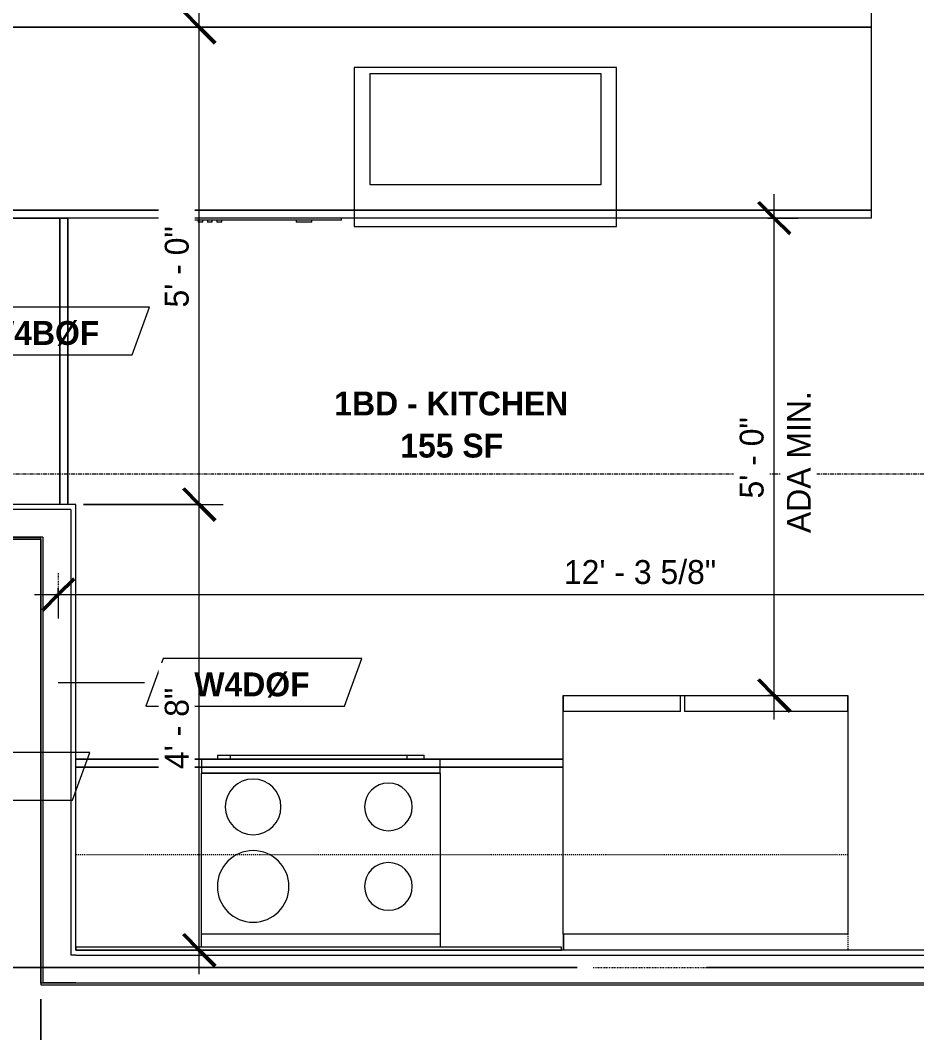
# Model space of a CAD drawing. Header units: inches. Extents: x -4058 to -1781, y 9814 to 12264.
# Drawn here: x -3749.9 to -3637.2, y 11777 to 11904.2 of the extents above; entities that cross this region are included whole.
import ezdxf

# ---------------------------------------------------------------- set-up
doc = ezdxf.new("R2010")
doc.units = ezdxf.units.IN
doc.header["$MEASUREMENT"] = 0
for name, pattern in [('Dash', [0.25, 0.125, -0.125]), ('Dash 3_32_', [0.1875, 0.09375, -0.09375]), ('Grid Line 1_2_', [0.875, 0.5, -0.125, 0.125, -0.125])]:
    doc.linetypes.add(name, pattern=pattern)
for name, color, linetype, lineweight in [('0-1', 7, 'Continuous', 5), ('A-ANNO-DIMS', 211, 'Continuous', 9), ('A-ANNO-DIMS-32', 211, 'Continuous', 9), ('A-AREA-IDEN', 2, 'Continuous', 9), ('A-DETL-1', 90, 'Dash 3_32_', 9), ('A-WALL-1', 7, 'Continuous', 9), ('A-WALL-2', 113, 'Continuous', 9), ('A-WALL-IDEN', 211, 'Continuous', 9), ('P-SANR-FIXT', 6, 'Continuous', 9), ('Q-CASE', 31, 'Continuous', 9), ('Q-CASE-HDLN', 31, 'Dash', 9), ('Q-SPCQ', 91, 'Continuous', 9), ('S-GRID-1', 1, 'Grid Line 1_2_', 9)]:
    doc.layers.add(name, color=color, linetype=linetype, lineweight=lineweight)
doc.styles.add('Century Gothic', font='ufonts.com_century-gothic.ttf', dxfattribs={"height": 3})
doc.styles.add('Century Gothic_B_1', font='GOTHICB.TTF', dxfattribs={"height": 3})
doc.dimstyles.new('MARKETING_DIMENSION', dxfattribs={"dimscale": 12, "dimtxt": 3.132505, "dimasz": 0.333333, "dimexe": 0.25, "dimexo": 0.166667, "dimgap": 0.041667, "dimtad": 1, "dimdec": 4, "dimrnd": 0.0625, "dimzin": 3, "dimdsep": 46, "dimlunit": 4, "dimtxsty": 'Century Gothic', "dimblk1": 'OBLIQUE', "dimblk2": 'OBLIQUE', "dimsah": 1, "dimcen": 0.09, "dimdle": 0.25, "dimazin": 0, "dimtfac": 1, "dimtdec": 4, "dimtix": 1, "dimtmove": 0, "dimatfit": 3, "dimfxl": 1, "dimtvp": 1, "dimtfill": 1, "dimfrac": 2, "dimtolj": 1, "dimtzin": 0, "dimarcsym": 2})
doc.dimstyles.new('THE_DIMENSION_STRING', dxfattribs={"dimscale": 12, "dimtxt": 3.132505, "dimasz": 0.333333, "dimexe": 0.25, "dimexo": 0.166667, "dimgap": 0.041667, "dimtad": 1, "dimdec": 4, "dimrnd": 0.0625, "dimzin": 3, "dimdsep": 46, "dimlunit": 4, "dimtxsty": 'Century Gothic', "dimblk1": 'OBLIQUE', "dimblk2": 'OBLIQUE', "dimsah": 1, "dimcen": 0.09, "dimdle": 0.25, "dimazin": 0, "dimtfac": 1, "dimtdec": 4, "dimtix": 1, "dimtmove": 0, "dimatfit": 3, "dimfxl": 1, "dimtvp": 1, "dimtfill": 1, "dimfrac": 2, "dimtolj": 1, "dimtzin": 0, "dimarcsym": 2})
doc.dimstyles.new('THE_DIMENSION_STRING_4', dxfattribs={"dimscale": 12, "dimtxt": 3.132505, "dimasz": 0.333333, "dimexe": 0.25, "dimexo": 0.166667, "dimgap": 0.041667, "dimtad": 1, "dimdec": 4, "dimrnd": 0.0625, "dimzin": 3, "dimdsep": 46, "dimlunit": 4, "dimtxsty": 'Century Gothic', "dimblk1": 'OBLIQUE', "dimblk2": 'OBLIQUE', "dimsah": 1, "dimcen": 0.09, "dimdle": 0.25, "dimazin": 0, "dimtfac": 1, "dimtdec": 4, "dimtix": 1, "dimtmove": 0, "dimatfit": 3, "dimfxl": 1, "dimtvp": 1, "dimtfill": 1, "dimfrac": 2, "dimtolj": 1, "dimtzin": 0, "dimarcsym": 2})
doc.dimstyles.new('THE_DIMENSION_STRING_5', dxfattribs={"dimscale": 12, "dimtxt": 3.132505, "dimasz": 0.333333, "dimexe": 0.25, "dimexo": 0.166667, "dimgap": 0.041667, "dimtad": 1, "dimdec": 4, "dimrnd": 0.0625, "dimzin": 3, "dimdsep": 46, "dimlunit": 4, "dimtxsty": 'Century Gothic', "dimblk1": 'OBLIQUE', "dimblk2": 'OBLIQUE', "dimsah": 1, "dimcen": 0.09, "dimdle": 0.25, "dimazin": 0, "dimtfac": 1, "dimtdec": 4, "dimtix": 1, "dimtmove": 0, "dimatfit": 3, "dimfxl": 1, "dimtvp": 1, "dimtfill": 1, "dimfrac": 2, "dimtolj": 1, "dimtzin": 0, "dimarcsym": 2})

# ---------------------------------------------------------------- blocks, each defined once
blk = doc.blocks.new('CTR - 1st Phase - Common Walls_rvt-1-UNIT PLANS - 1ST FLOOR')
at = {"layer": 'A-WALL-1'}
for p, q in [((-3742.95, 11843.36), (-3823.82, 11843.36)), ((-3743.57, 11842.74), (-3823.82, 11842.74)), ((-3743.57, 11842.74), (-3743.57, 11839.24)), ((-3742.95, 11842.74), (-3742.95, 11843.36)), ((-3742.95, 11838.99), (-3742.95, 11842.74)), ((-3747.07, 11839.24), (-3823.82, 11839.24)), ((-3823.82, 11838.99), (-3747.32, 11838.99)), ((-3747.32, 11838.99), (-3747.32, 11782.99)), ((-3747.07, 11839.24), (-3747.07, 11838.99)), ((-3747.07, 11838.99), (-3747.07, 11783.24)), ((-3743.57, 11839.24), (-3743.57, 11838.99)), ((-3743.57, 11838.99), (-3743.57, 11786.74)), ((-3742.95, 11787.36), (-3742.95, 11838.99)), ((-3742.95, 11786.74), (-3743.57, 11786.74)), ((-3468.09, 11787.36), (-3742.95, 11787.36)), ((-3742.95, 11786.74), (-3467.46, 11786.74)), ((-3747.32, 11782.99), (-3747.07, 11782.99)), ((-3743.57, 11783.24), (-3747.07, 11783.24)), ((-3747.07, 11782.99), (-3742.95, 11782.99)), ((-3742.95, 11783.24), (-3743.57, 11783.24)), ((-3742.95, 11783.24), (-3465.71, 11783.24)), ((-3742.95, 11782.99), (-3203.32, 11782.99))]:
    blk.add_line(p, q, dxfattribs=at)
blk = doc.blocks.new('CTR - 1st Phase - Structure_rvt-1-UNIT PLANS - 1ST FLOOR')
at = {"layer": 'A-WALL-1'}
for p, q in [((-3747.32, 11839.19), (-3755.32, 11839.19)), ((-3747.32, 11783.19), (-3747.32, 11839.19)), ((-3211.32, 11783.19), (-3747.32, 11783.19))]:
    blk.add_line(p, q, dxfattribs=at)
blk = doc.blocks.new('Refrigerator_-_Side-by-Side_6047 - 36_ X 30_-1372843-UNIT PLANS - 1ST FLOOR')
at = {"layer": 'Q-SPCQ'}
for p, q in [((-17.88, 15.58), (17.87, 15.58)), ((-17.88, -14.42), (-17.88, 15.58)), ((-17.88, 15.58), (-3.13, 15.58)), ((-17.88, 15.58), (-17.88, 13.58)), ((-3.13, 13.58), (-3.13, 15.58)), ((-2.63, 15.58), (17.87, 15.58)), ((-2.63, 15.58), (-2.63, 13.58)), ((17.87, 15.58), (17.87, -14.42)), ((17.87, 13.58), (17.87, 15.58)), ((-3.13, 13.58), (-17.88, 13.58)), ((17.87, 13.58), (-2.63, 13.58)), ((17.87, -14.42), (-17.88, -14.42))]:
    blk.add_line(p, q, dxfattribs=at)
blk = doc.blocks.new('OD_CW_Base Cabinet - OD_CW_Base Cabinet-4185196-UNIT PLANS - 1ST FLOOR')
at = {"layer": 'Q-CASE'}
for p, q in [((0.74, 0), (125.74, 0)), ((0.74, -24), (0.74, 0)), ((125.74, 0), (125.74, -24)), ((125.74, -24), (0.74, -24))]:
    blk.add_line(p, q, dxfattribs=at)
blk = doc.blocks.new('Stainless Steel Farmhous Kitchen Sink - Stainless Steel Farmhous Kitchen Sink-4315883-UNIT PLANS - 1ST FLOOR')
at = {"layer": 'P-SANR-FIXT'}
for p, q in [((-33, 22.2), (-33, 2.25)), ((0, 22.2), (-33, 22.2)), ((0, 2.25), (0, 22.2)), ((-31, 3), (-31, 16.96)), ((-31, 16.96), (-2, 16.96)), ((-2, 16.96), (-2, 3)), ((-2, 3), (-31, 3)), ((-33, 2.25), (0, 2.25))]:
    blk.add_line(p, q, dxfattribs=at)
blk = doc.blocks.new('OD_CW_Base Cabinet - OD_CW_Base Cabinet-4185219-UNIT PLANS - 1ST FLOOR')
at = {"layer": 'Q-CASE'}
for p, q in [((36.74, 24), (0.74, 24)), ((36.74, 0), (36.74, 24)), ((0.74, 0), (36.74, 0))]:
    blk.add_line(p, q, dxfattribs=at)
blk = doc.blocks.new('OD_CW_Base Cabinet - OD_CW_Base Cabinet-4185240-UNIT PLANS - 1ST FLOOR')
at = {"layer": 'Q-CASE'}
for p, q in [((0.74, 24), (0.74, 22)), ((0.74, 0), (62.05, 0))]:
    blk.add_line(p, q, dxfattribs=at)
blk = doc.blocks.new('OD_CW_Upper Cabinet - OD_CW_Upper Cabinet-4185255-UNIT PLANS - 1ST FLOOR')
at = {"layer": 'Q-CASE-HDLN'}
for p, q in [((0.74, -24), (0.74, -12)), ((0.74, -12), (97.8, -12)), ((97.8, -12), (97.8, -24)), ((97.8, -24), (0.74, -24))]:
    blk.add_line(p, q, dxfattribs=at)
blk = doc.blocks.new('DIMBLOCK142-UNIT PLANS - 1ST FLOOR')
at = {"layer": 'A-ANNO-DIMS-32', "lineweight": 50}
for p, q in [((-3553.48, 11840.99), (-3555.48, 11842.99)), ((-3553.48, 11840.99), (-3551.48, 11838.99)), ((-3553.48, 11785.18), (-3555.48, 11787.18)), ((-3553.48, 11785.18), (-3551.48, 11783.18))]:
    blk.add_line(p, q, dxfattribs=at)
at = {"layer": 'A-ANNO-DIMS-32'}
for p, q in [((-3552.65, 11840.99), (-3556.48, 11840.99)), ((-3553.48, 11840.99), (-3553.48, 11782.18)), ((-3553.48, 11840.99), (-3552.65, 11840.99)), ((-3663.61, 11785.18), (-3550.48, 11785.18)), ((-3553.48, 11785.18), (-3663.61, 11785.18))]:
    blk.add_line(p, q, dxfattribs=at)
at = {"layer": 'A-ANNO-DIMS-32', "color": 0, "insert": (-3557.82, 11801.67), "char_height": 3, "width": 27.387, "attachment_point": 1, "rotation": 90, "line_spacing_factor": 0.984502, "style": 'Century Gothic', "bg_fill": 3, "box_fill_scale": 1.25, "bg_fill_color": 256, "bg_fill_true_color": 13158600, "bg_fill_transparency": 0}
blk.add_mtext('4\' - 7 13/16"', dxfattribs=at)
blk = doc.blocks.new('_Oblique')
at = {"color": 0, "linetype": 'ByBlock', "lineweight": -2}
blk.add_line((-0.5, -0.5), (0.5, 0.5), dxfattribs=at)
blk = doc.blocks.new('Wall Tag - Arch Wall-3956453-UNIT PLANS - 1ST FLOOR')
at = {"layer": 'A-WALL-IDEN'}
for p, q in [((-0.3561, 0.0937), (-0.4244, -0.0937)), ((0.4244, 0.0937), (-0.3561, 0.0937)), ((0.3561, -0.0937), (0.4244, 0.0937)), ((-0.4244, -0.0937), (0.3561, -0.0937))]:
    blk.add_line(p, q, dxfattribs=at)
blk = doc.blocks.new('DIMBLOCK723-UNIT PLANS - 1ST FLOOR')
at = {"layer": 'A-ANNO-DIMS-32'}
for p, q in [((-3597.52, 11838.99), (-3597.52, 11829.04)), ((-3597.52, 11832.04), (-3597.52, 11838.99)), ((-3745.14, 11832.86), (-3745.14, 11829.04)), ((-3745.14, 11832.04), (-3745.14, 11832.86)), ((-3748.14, 11832.04), (-3597.52, 11832.04))]:
    blk.add_line(p, q, dxfattribs=at)
at = {"layer": 'A-ANNO-DIMS-32', "lineweight": 50}
for p, q in [((-3745.14, 11832.04), (-3743.14, 11834.04)), ((-3597.52, 11832.04), (-3595.52, 11834.04)), ((-3745.14, 11832.04), (-3747.14, 11830.04)), ((-3597.52, 11832.04), (-3599.52, 11830.04))]:
    blk.add_line(p, q, dxfattribs=at)
at = {"layer": 'A-ANNO-DIMS-32', "color": 0, "insert": (-3681.57, 11836.38), "char_height": 3, "width": 24.5827, "attachment_point": 1, "line_spacing_factor": 0.984502, "style": 'Century Gothic', "bg_fill": 3, "box_fill_scale": 1.25, "bg_fill_color": 256, "bg_fill_true_color": 13158600, "bg_fill_transparency": 0}
blk.add_mtext('12\' - 3 5/8"', dxfattribs=at)
blk = doc.blocks.new('DIMBLOCK725-UNIT PLANS - 1ST FLOOR')
at = {"layer": 'A-ANNO-DIMS-32', "lineweight": 50}
for p, q in [((-3761.52, 11841.18), (-3763.52, 11843.18)), ((-3761.52, 11841.18), (-3759.52, 11839.18)), ((-3761.52, 11785.18), (-3763.52, 11787.18)), ((-3761.52, 11785.18), (-3759.52, 11783.18))]:
    blk.add_line(p, q, dxfattribs=at)
at = {"layer": 'A-ANNO-DIMS-32'}
for p, q in [((-3762.35, 11841.18), (-3758.52, 11841.18)), ((-3761.52, 11841.18), (-3762.35, 11841.18)), ((-3761.52, 11782.18), (-3761.52, 11841.18)), ((-3679.89, 11785.18), (-3764.52, 11785.18)), ((-3761.52, 11785.18), (-3679.89, 11785.18))]:
    blk.add_line(p, q, dxfattribs=at)
at = {"layer": 'A-ANNO-DIMS-32', "color": 0, "insert": (-3765.86, 11807.93), "char_height": 3, "width": 12.5897, "attachment_point": 1, "rotation": 90, "line_spacing_factor": 0.984502, "style": 'Century Gothic', "bg_fill": 3, "box_fill_scale": 1.25, "bg_fill_color": 256, "bg_fill_true_color": 13158600, "bg_fill_transparency": 0}
blk.add_mtext('4\' - 8"', dxfattribs=at)
blk = doc.blocks.new('DIMBLOCK1104-UNIT PLANS - 1ST FLOOR')
at = {"layer": 'A-ANNO-DIMS-32'}
for p, q in [((-3755.32, 11781.19), (-3755.32, 11761.92)), ((-3755.32, 11764.92), (-3755.32, 11781.19)), ((-3747.32, 11781.19), (-3747.32, 11761.92)), ((-3747.32, 11764.92), (-3747.32, 11781.19)), ((-3755.32, 11764.92), (-3744.32, 11764.92))]:
    blk.add_line(p, q, dxfattribs=at)
at = {"layer": 'A-ANNO-DIMS-32', "lineweight": 50}
for p, q in [((-3755.32, 11764.92), (-3753.32, 11766.92)), ((-3747.32, 11764.92), (-3745.32, 11766.92)), ((-3755.32, 11764.92), (-3757.32, 11762.92)), ((-3747.32, 11764.92), (-3749.32, 11762.92))]:
    blk.add_line(p, q, dxfattribs=at)
at = {"layer": 'A-ANNO-DIMS-32', "color": 0, "insert": (-3753.14, 11769.27), "char_height": 3, "width": 4.3557, "attachment_point": 1, "line_spacing_factor": 0.984502, "style": 'Century Gothic', "bg_fill": 3, "box_fill_scale": 1.25, "bg_fill_color": 256, "bg_fill_true_color": 13158600, "bg_fill_transparency": 0}
blk.add_mtext('8"', dxfattribs=at)
blk = doc.blocks.new('DIMBLOCK1422-UNIT PLANS - 1ST FLOOR')
at = {"layer": 'A-ANNO-DIMS-32'}
for p, q in [((-3655.12, 11816.36), (-3655.12, 11882.36)), ((-3655.95, 11879.36), (-3652.12, 11879.36)), ((-3655.12, 11879.36), (-3655.95, 11879.36)), ((-3655.95, 11819.36), (-3652.12, 11819.36)), ((-3655.12, 11819.36), (-3655.95, 11819.36))]:
    blk.add_line(p, q, dxfattribs=at)
at = {"layer": 'A-ANNO-DIMS-32', "lineweight": 50}
for p, q in [((-3655.12, 11879.36), (-3657.12, 11881.36)), ((-3655.12, 11879.36), (-3653.12, 11877.36)), ((-3655.12, 11819.36), (-3657.12, 11821.36)), ((-3655.12, 11819.36), (-3653.12, 11817.36))]:
    blk.add_line(p, q, dxfattribs=at)
at = {"layer": 'A-ANNO-DIMS-32', "color": 0, "insert": (-3653.54, 11839.77), "char_height": 3, "width": 23.0314, "attachment_point": 1, "rotation": 90, "line_spacing_factor": 0.984502, "style": 'Century Gothic', "bg_fill": 3, "box_fill_scale": 1.25, "bg_fill_color": 256, "bg_fill_true_color": 13158600, "bg_fill_transparency": 0}
blk.add_mtext('ADA MIN.', dxfattribs=at)
at = {"layer": 'A-ANNO-DIMS-32', "color": 0, "insert": (-3659.47, 11844.12), "char_height": 3, "width": 12.5897, "attachment_point": 1, "rotation": 90, "line_spacing_factor": 0.984502, "style": 'Century Gothic', "bg_fill": 3, "box_fill_scale": 1.25, "bg_fill_color": 256, "bg_fill_true_color": 13158600, "bg_fill_transparency": 0}
blk.add_mtext('5\' - 0"', dxfattribs=at)
blk = doc.blocks.new('DIMBLOCK1425-UNIT PLANS - 1ST FLOOR')
at = {"layer": 'A-ANNO-DIMS-32', "lineweight": 50}
for p, q in [((-3727.41, 11843.36), (-3729.41, 11845.36)), ((-3727.41, 11843.36), (-3725.41, 11841.36)), ((-3727.41, 11787.36), (-3729.41, 11789.36)), ((-3727.41, 11787.36), (-3725.41, 11785.36))]:
    blk.add_line(p, q, dxfattribs=at)
at = {"layer": 'A-ANNO-DIMS-32'}
for p, q in [((-3741.95, 11843.36), (-3724.41, 11843.36)), ((-3727.41, 11843.36), (-3741.95, 11843.36)), ((-3727.41, 11784.36), (-3727.41, 11843.36)), ((-3728.24, 11787.36), (-3724.41, 11787.36)), ((-3727.41, 11787.36), (-3728.24, 11787.36))]:
    blk.add_line(p, q, dxfattribs=at)
at = {"layer": 'A-ANNO-DIMS-32', "color": 0, "insert": (-3731.75, 11810.12), "char_height": 3, "width": 12.5897, "attachment_point": 1, "rotation": 90, "line_spacing_factor": 0.984502, "style": 'Century Gothic', "bg_fill": 3, "box_fill_scale": 1.25, "bg_fill_color": 256, "bg_fill_true_color": 13158600, "bg_fill_transparency": 0}
blk.add_mtext('4\' - 8"', dxfattribs=at)
blk = doc.blocks.new('DIMBLOCK1426-UNIT PLANS - 1ST FLOOR')
at = {"layer": 'A-ANNO-DIMS-32'}
for p, q in [((-3727.41, 11843.36), (-3727.41, 11906.36)), ((-3728.24, 11903.36), (-3724.41, 11903.36)), ((-3727.41, 11903.36), (-3728.24, 11903.36)), ((-3741.95, 11843.36), (-3724.41, 11843.36)), ((-3727.41, 11843.36), (-3741.95, 11843.36))]:
    blk.add_line(p, q, dxfattribs=at)
at = {"layer": 'A-ANNO-DIMS-32', "lineweight": 50}
for p, q in [((-3727.41, 11903.36), (-3729.41, 11905.36)), ((-3727.41, 11903.36), (-3725.41, 11901.36)), ((-3727.41, 11843.36), (-3729.41, 11845.36)), ((-3727.41, 11843.36), (-3725.41, 11841.36))]:
    blk.add_line(p, q, dxfattribs=at)
at = {"layer": 'A-ANNO-DIMS-32', "color": 0, "insert": (-3731.75, 11868.12), "char_height": 3, "width": 12.5897, "attachment_point": 1, "rotation": 90, "line_spacing_factor": 0.984502, "style": 'Century Gothic', "bg_fill": 3, "box_fill_scale": 1.25, "bg_fill_color": 256, "bg_fill_true_color": 13158600, "bg_fill_transparency": 0}
blk.add_mtext('5\' - 0"', dxfattribs=at)

msp = doc.modelspace()

# ---------------------------------------------------------------- linework, layer by layer
at = {"layer": 'A-DETL-1'}
for p, q in [((-3745.13624, 11834.74947), (-3745.13624, 11831.74947)), ((-3677.88968, 11785.1769), (-3515.88968, 11785.1769))]:
    msp.add_line(p, q, dxfattribs=at)
at = {"layer": 'A-WALL-2'}
for p, q in [((-3642.94874, 11908.7394), (-3642.94874, 11903.3644)), ((-3642.94874, 11903.3644), (-3767.94874, 11903.3644)), ((-3681.88968, 11787.7394), (-3742.94874, 11787.7394)), ((-3742.94874, 11787.7394), (-3742.94874, 11787.3644)), ((-3742.94874, 11787.3644), (-3681.88968, 11787.3644)), ((-3681.88968, 11787.3644), (-3681.88968, 11787.7394))]:
    msp.add_line(p, q, dxfattribs=at)
at = {"layer": 'A-WALL-IDEN'}
msp.add_line((-3745.13624, 11821.01005), (-3734.29308, 11821.01005), dxfattribs=at)
at = {"layer": 'Q-CASE'}
for p, q in [((-3767.94874, 11903.3644), (-3642.94874, 11903.3644)), ((-3642.94874, 11903.3644), (-3642.94874, 11880.3644)), ((-3642.94874, 11880.3644), (-3767.94874, 11880.3644)), ((-3767.94874, 11880.3644), (-3642.94874, 11880.3644)), ((-3642.94874, 11880.3644), (-3642.94874, 11879.3644)), ((-3642.94874, 11879.3644), (-3767.94874, 11879.3644)), ((-3767.94874, 11879.3644), (-3744.94874, 11879.3644)), ((-3744.94874, 11879.3644), (-3744.94874, 11843.3644)), ((-3744.94874, 11879.3644), (-3743.94874, 11879.3644)), ((-3744.94874, 11843.3644), (-3744.94874, 11879.3644)), ((-3743.94874, 11879.3644), (-3743.94874, 11843.3644)), ((-3742.94874, 11811.3644), (-3681.63968, 11811.3644)), ((-3742.94874, 11810.3644), (-3681.63968, 11810.3644)), ((-3681.63968, 11810.3644), (-3742.94874, 11810.3644)), ((-3681.63968, 11789.3644), (-3681.63968, 11787.3644))]:
    msp.add_line(p, q, dxfattribs=at)
at = {"layer": 'Q-SPCQ'}
for p, q in [((-3731.3558, 11879.1144), (-3731.3558, 11879.3644)), ((-3709.54168, 11879.1144), (-3731.3558, 11879.1144)), ((-3728.73263, 11879.1144), (-3728.73263, 11878.8644)), ((-3728.14208, 11878.8644), (-3728.73263, 11878.8644)), ((-3728.14208, 11878.8644), (-3728.14208, 11879.1144)), ((-3727.55153, 11879.1144), (-3727.55153, 11878.8644)), ((-3726.96098, 11878.8644), (-3727.55153, 11878.8644)), ((-3726.96098, 11878.8644), (-3726.96098, 11879.1144)), ((-3726.37043, 11879.1144), (-3726.37043, 11878.8644)), ((-3725.77987, 11878.8644), (-3726.37043, 11878.8644)), ((-3725.77987, 11878.8644), (-3725.77987, 11879.1144)), ((-3725.18932, 11879.1144), (-3725.18932, 11878.8644)), ((-3724.59877, 11878.8644), (-3725.18932, 11878.8644)), ((-3724.59877, 11878.8644), (-3724.59877, 11879.1144)), ((-3715.24128, 11879.1144), (-3715.24128, 11878.8644)), ((-3714.25703, 11878.8644), (-3715.24128, 11878.8644)), ((-3713.27278, 11878.8644), (-3714.25703, 11878.8644)), ((-3713.27278, 11878.8644), (-3713.27278, 11879.1144)), ((-3709.54168, 11879.1144), (-3709.54168, 11879.3644)), ((-3727.13968, 11811.3644), (-3697.13968, 11811.3644)), ((-3727.13968, 11811.3644), (-3727.13968, 11809.6144)), ((-3725.13968, 11811.8644), (-3723.52994, 11811.8644)), ((-3725.13968, 11811.8644), (-3725.13968, 11811.3644)), ((-3723.52994, 11811.8644), (-3701.26468, 11811.8644)), ((-3723.52994, 11811.8644), (-3723.52994, 11811.3644)), ((-3701.26468, 11811.8644), (-3699.13968, 11811.8644)), ((-3701.26468, 11811.3644), (-3701.26468, 11811.8644)), ((-3699.13968, 11811.3644), (-3699.13968, 11811.8644)), ((-3697.13968, 11809.6144), (-3697.13968, 11811.3644)), ((-3697.13968, 11809.6144), (-3727.13968, 11809.6144)), ((-3727.13968, 11809.6144), (-3697.13968, 11809.6144)), ((-3727.13968, 11789.3644), (-3727.13968, 11809.6144)), ((-3697.13968, 11809.6144), (-3697.13968, 11789.3644)), ((-3727.13968, 11787.7394), (-3727.13968, 11789.3644)), ((-3697.13968, 11789.3644), (-3727.13968, 11789.3644)), ((-3697.13968, 11789.3644), (-3697.13968, 11787.7394))]:
    msp.add_line(p, q, dxfattribs=at)
for centre, radius, start, end in [((-3720.63968, 11805.3644), 3.5, 0, 180), ((-3703.63968, 11805.3644), 3, 0, 180), ((-3720.63968, 11805.3644), 3.5, 180, 0), ((-3703.63968, 11805.3644), 3, 180, 0), ((-3720.63968, 11795.3644), 4.5, 0, 180), ((-3703.63968, 11795.3644), 3, 0, 180), ((-3720.63968, 11795.3644), 4.5, 180, 360), ((-3703.63968, 11795.3644), 3, 180, 0)]:
    msp.add_arc(centre, radius, start, end, dxfattribs=at)
at = {"layer": 'S-GRID-1'}
msp.add_line((-1781.27288, 11847.1894), (-4041.7795, 11847.1894), dxfattribs=at)

# ---------------------------------------------------------------- block references
at = {"layer": '0-1'}
for name in ['CTR - 1st Phase - Structure_rvt-1-UNIT PLANS - 1ST FLOOR', 'CTR - 1st Phase - Common Walls_rvt-1-UNIT PLANS - 1ST FLOOR']:
    msp.add_blockref(name, (0, 0), dxfattribs=at)
at = {"layer": 'A-WALL-IDEN', "xscale": 31.99999999999999, "yscale": 31.99999999999999, "zscale": 31.99999999999999}
for p in [(-3747.24888, 11865.17306), (-3720.56138, 11821.01005), (-3754.74175, 11809.1894)]:
    msp.add_blockref('Wall Tag - Arch Wall-3956453-UNIT PLANS - 1ST FLOOR', p, dxfattribs=at)
at = {"layer": 'P-SANR-FIXT', "rotation": 180}
msp.add_blockref('Stainless Steel Farmhous Kitchen Sink - Stainless Steel Farmhous Kitchen Sink-4315883-UNIT PLANS - 1ST FLOOR', (-3707.94874, 11900.51826), dxfattribs=at)
at = {"layer": 'Q-CASE'}
for name, p, rotation in [('OD_CW_Base Cabinet - OD_CW_Base Cabinet-4185196-UNIT PLANS - 1ST FLOOR', (-3642.21103, 11879.3644), 180), ('OD_CW_Base Cabinet - OD_CW_Base Cabinet-4185219-UNIT PLANS - 1ST FLOOR', (-3743.94874, 11842.62669), 90.00000000000199), ('OD_CW_Base Cabinet - OD_CW_Base Cabinet-4185240-UNIT PLANS - 1ST FLOOR', (-3680.90198, 11811.3644), 180)]:
    msp.add_blockref(name, p, dxfattribs=dict(at, rotation=rotation))
msp.add_blockref('OD_CW_Upper Cabinet - OD_CW_Upper Cabinet-4185255-UNIT PLANS - 1ST FLOOR', (-3743.68644, 11811.3644), dxfattribs=at)
at = {"layer": 'Q-SPCQ'}
msp.add_blockref('Refrigerator_-_Side-by-Side_6047 - 36_ X 30_-1372843-UNIT PLANS - 1ST FLOOR', (-3663.76468, 11803.7866), dxfattribs=at)

# ---------------------------------------------------------------- texts
at = {"layer": 'A-AREA-IDEN', "char_height": 3, "attachment_point": 1, "style": 'Century Gothic_B_1'}
for s, insert, width in [('1BD - KITCHEN', (-3710.43755, 11857.56106), 35.451), ('155 SF', (-3702.14149, 11852.26392), 15.352)]:
    msp.add_mtext(s, dxfattribs=dict(at, insert=insert, width=width))
at = {"layer": 'A-WALL-IDEN', "char_height": 3, "attachment_point": 1, "style": 'Century Gothic_B_1'}
for s, insert, width in [('W4BØF', (-3754.4648, 11866.42059), 17.372), ('W4DØF', (-3728.02926, 11822.25758), 17.978)]:
    msp.add_mtext(s, dxfattribs=dict(at, insert=insert, width=width))

# ---------------------------------------------------------------- next in the draw order: dimensions: what is measured, and where the dimension line sits
at = {"layer": 'A-ANNO-DIMS'}
dim = msp.add_linear_dim(base=(-3553.47816, 11785.1769), p1=(-3550.64973, 11840.9894), p2=(-3661.60783, 11785.1769), angle=90, dimstyle='THE_DIMENSION_STRING', override={"dimpost": '<>', "dimfxl": 124.204407}, dxfattribs=at)
dim.commit()
dim.dimension.update_dxf_attribs({"geometry": 'DIMBLOCK142-UNIT PLANS - 1ST FLOOR', "text_midpoint": (-3555.71983, 11813.08315)})

# ---------------------------------------------------------------- next in the draw order: dimensions: what is measured, and where the dimension line sits
dim = msp.add_linear_dim(base=(-3597.52374, 11832.03527), p1=(-3745.13624, 11834.8637), p2=(-3597.52374, 11840.9894), dimstyle='MARKETING_DIMENSION', override={"dimpost": '<>', "dimfxl": 147.739549}, dxfattribs=at)
dim.commit()
dim.dimension.update_dxf_attribs({"geometry": 'DIMBLOCK723-UNIT PLANS - 1ST FLOOR', "text_midpoint": (-3671.32999, 11834.27694)})

# ---------------------------------------------------------------- next in the draw order: dimensions: what is measured, and where the dimension line sits
dim = msp.add_linear_dim(base=(-3655.12045, 11879.3644), p1=(-3657.94888, 11819.3644), p2=(-3657.94888, 11879.3644), angle=90, text='<>\\XADA MIN.', dimstyle='THE_DIMENSION_STRING_5', override={"dimpost": '<>', "dimfxl": 60}, dxfattribs=at)
dim.commit()
dim.dimension.update_dxf_attribs({"geometry": 'DIMBLOCK1422-UNIT PLANS - 1ST FLOOR', "text_midpoint": (-3655.12045, 11849.3644)})
dim = msp.add_linear_dim(base=(-3761.51921, 11841.1769), p1=(-3677.88968, 11785.1769), p2=(-3764.34764, 11841.1769), angle=90, dimstyle='MARKETING_DIMENSION', override={"dimpost": '<>', "dimfxl": 103.009604}, dxfattribs=at)
dim.commit()
dim.dimension.update_dxf_attribs({"geometry": 'DIMBLOCK725-UNIT PLANS - 1ST FLOOR', "text_midpoint": (-3763.59467, 11813.1769)})

# ---------------------------------------------------------------- next in the draw order: dimensions: what is measured, and where the dimension line sits
dim = msp.add_linear_dim(base=(-3727.409, 11843.3644), p1=(-3730.23743, 11787.3644), p2=(-3743.94874, 11843.3644), angle=90, dimstyle='MARKETING_DIMENSION', override={"dimpost": '<>', "dimfxl": 57.654141}, dxfattribs=at)
dim.commit()
dim.dimension.update_dxf_attribs({"geometry": 'DIMBLOCK1425-UNIT PLANS - 1ST FLOOR', "text_midpoint": (-3729.48446, 11815.3644)})
dim = msp.add_linear_dim(base=(-3747.32374, 11764.92302), p1=(-3755.32374, 11783.1894), p2=(-3747.32374, 11783.1894), dimstyle='THE_DIMENSION_STRING_4', override={"dimpost": '<>', "dimfxl": 8}, dxfattribs=at)
dim.commit()
dim.dimension.update_dxf_attribs({"geometry": 'DIMBLOCK1104-UNIT PLANS - 1ST FLOOR', "text_midpoint": (-3751.32374, 11766.99848)})

# ---------------------------------------------------------------- next in the draw order: dimensions: what is measured, and where the dimension line sits
dim = msp.add_linear_dim(base=(-3727.409, 11903.3644), p1=(-3743.94874, 11843.3644), p2=(-3730.23743, 11903.3644), angle=90, dimstyle='MARKETING_DIMENSION', override={"dimpost": '<>', "dimfxl": 61.54673}, dxfattribs=at)
dim.commit()
dim.dimension.update_dxf_attribs({"geometry": 'DIMBLOCK1426-UNIT PLANS - 1ST FLOOR', "text_midpoint": (-3729.48446, 11873.3644)})

doc.saveas('drawing.dxf')
